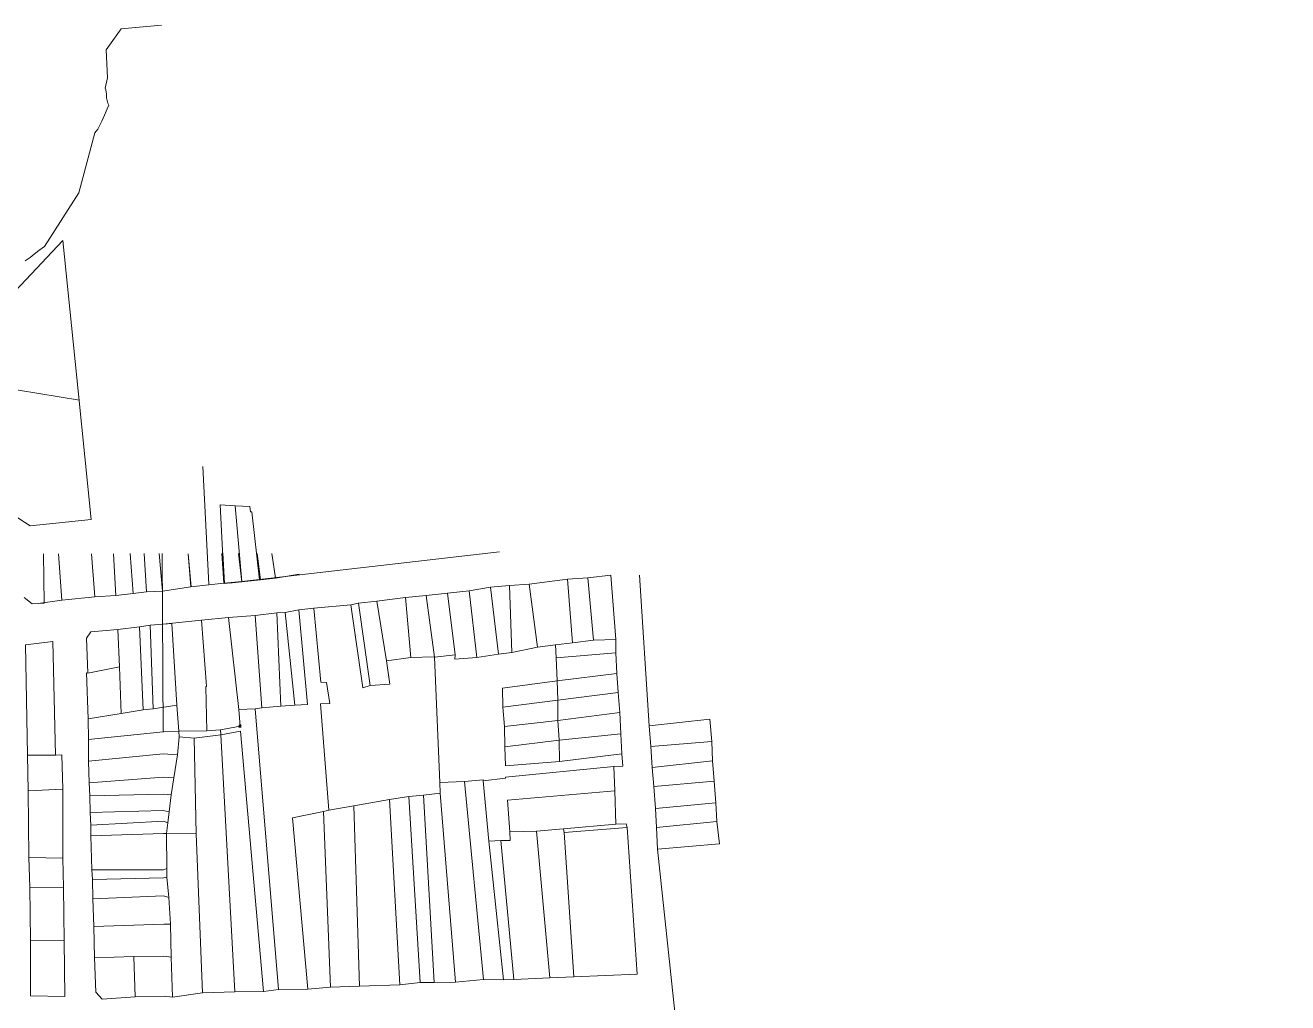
# Model space of a CAD drawing. Header units: millimetres. Extents: x 613361 to 614677, y 1317501 to 1318598.
# Drawn here: x 614068 to 614582, y 1318200 to 1318598 of the extents above; entities that cross this region are included whole.
import ezdxf

# ---------------------------------------------------------------- set-up
doc = ezdxf.new("R2010")
doc.units = ezdxf.units.MM
doc.header["$PDMODE"] = 35
doc.header["$PDSIZE"] = 0.5
for name, color, linetype in [('2', 7, 'Continuous'), ('6', 7, 'Continuous'), ('CVL_CUADCON_LIN', 8, 'Continuous')]:
    doc.layers.add(name, color=color, linetype=linetype)
doc.layers.add('Nivel 2', color=7, linetype='Continuous', lineweight=0)

msp = doc.modelspace()

# ---------------------------------------------------------------- linework, layer by layer
at = {"layer": '2', "color": 1, "linetype": 'ByBlock', "lineweight": 0}
for p, q in [((614151.14704, 1318370.67256), (614163.81265, 1318372.03879)), ((614163.81265, 1318372.03879), (614170.01365, 1318372.65179)), ((614170.01365, 1318372.65179), (614179.56965, 1318374.23179)), ((614273.15665, 1318370.17779), (614288.76165, 1318372.26979)), ((614297.04765, 1318372.78179), (614288.76165, 1318372.26979)), ((614288.76165, 1318372.26979), (614290.80365, 1318346.27779)), ((614299.34365, 1318347.45079), (614297.04765, 1318372.78179)), ((614317.99065, 1318373.91179), (614321.92565, 1318312.53679)), ((614104.95365, 1318365.66279), (614112.06265, 1318366.41279)), ((614112.06265, 1318366.41279), (614117.44565, 1318367.05279)), ((614135.44765, 1318369.07679), (614148.96965, 1318370.55779)), ((614148.96965, 1318370.55779), (614156.23865, 1318371.22179)), ((614231.21965, 1318365.53179), (614239.91265, 1318366.55279)), ((614239.91265, 1318366.55279), (614248.75665, 1318367.52279)), ((614239.91265, 1318366.55279), (614243.02165, 1318341.42479)), ((614248.75665, 1318367.52279), (614257.44965, 1318369.00079)), ((614248.75665, 1318367.52279), (614251.86765, 1318340.41479)), ((614257.44965, 1318369.00079), (614265.17565, 1318369.71579)), ((614257.44965, 1318369.00079), (614260.61065, 1318341.74079)), ((614265.17565, 1318369.71579), (614273.15665, 1318370.17779)), ((614266.09965, 1318342.45479), (614265.17565, 1318369.71579)), ((614273.15665, 1318370.17779), (614276.46965, 1318344.64379)), ((614070.92865, 1318362.27279), (614067.76165, 1318364.84479)), ((614075.80565, 1318362.45179), (614070.92865, 1318362.27279)), ((614073.36665, 1318362.36179), (614083.01365, 1318363.66079)), ((614083.01365, 1318363.66079), (614096.52265, 1318365.00579)), ((614096.52265, 1318365.00579), (614104.95365, 1318365.66279)), ((614185.57265, 1318360.47779), (614200.61965, 1318361.80679)), ((614203.71965, 1318362.41779), (614200.61965, 1318361.80679)), ((614200.61965, 1318361.80679), (614205.46065, 1318328.04979)), ((614203.71965, 1318362.41779), (614211.24365, 1318363.28579)), ((614208.50965, 1318328.96479), (614203.71965, 1318362.41779)), ((614222.78165, 1318364.81579), (614211.24365, 1318363.28579)), ((614211.24365, 1318363.28579), (614215.16565, 1318339.07179)), ((614222.78165, 1318364.81579), (614231.21965, 1318365.53179)), ((614224.97665, 1318340.34779), (614222.78165, 1318364.81579)), ((614231.21965, 1318365.53179), (614234.58365, 1318340.55679)), ((614139.82465, 1318355.52479), (614150.80365, 1318356.64879)), ((614150.80365, 1318356.64879), (614161.68265, 1318357.46779)), ((614150.80365, 1318356.64879), (614155.08665, 1318319.18479)), ((614161.68265, 1318357.46779), (614170.47565, 1318358.48779)), ((614161.68265, 1318357.46779), (614164.38965, 1318319.95179)), ((614170.47565, 1318358.48779), (614173.93265, 1318358.74379)), ((614170.47565, 1318358.48779), (614172.16665, 1318320.51479)), ((614173.93265, 1318358.74379), (614179.42265, 1318359.71179)), ((614173.93265, 1318358.74379), (614177.85965, 1318320.92479)), ((614179.42265, 1318359.71179), (614185.57265, 1318360.47779)), ((614179.42265, 1318359.71179), (614182.99365, 1318321.28379)), ((614185.57265, 1318360.47779), (614188.37965, 1318330.32379)), ((614105.85465, 1318351.70079), (614114.58665, 1318352.91779)), ((614105.85465, 1318351.70079), (614106.55965, 1318336.51979)), ((614114.58665, 1318352.91779), (614119.00465, 1318353.50079)), ((614114.58665, 1318352.91779), (614116.12165, 1318319.05079)), ((614119.00465, 1318353.50079), (614120.18365, 1318319.47979)), ((614141.91765, 1318328.77179), (614139.82465, 1318355.52479)), ((614068.28965, 1318345.54879), (614079.40965, 1318346.82979)), ((614079.40965, 1318346.82979), (614080.46265, 1318300.61979)), ((614290.80365, 1318346.27779), (614283.89065, 1318345.51179)), ((614290.80365, 1318346.27779), (614299.34365, 1318347.45079)), ((614308.39165, 1318347.76079), (614299.34365, 1318347.45079)), ((614308.39365, 1318342.22679), (614308.39165, 1318347.76079)), ((614069.02865, 1318300.70779), (614068.28965, 1318345.54879)), ((614234.32965, 1318340.60679), (614224.97665, 1318340.34779)), ((614234.58365, 1318340.55679), (614234.32965, 1318340.60679)), ((614243.02165, 1318341.42479), (614234.58365, 1318340.55679)), ((614242.86965, 1318339.64779), (614243.02165, 1318341.42479)), ((614251.86765, 1318340.41479), (614260.61065, 1318341.74079)), ((614260.61065, 1318341.74079), (614266.09965, 1318342.45479)), ((614266.09965, 1318342.45479), (614276.46965, 1318344.64379)), ((614276.46965, 1318344.64379), (614283.89065, 1318345.51179)), ((614283.89065, 1318345.51179), (614284.14665, 1318340.18179)), ((614284.14665, 1318340.18179), (614308.39365, 1318342.22679)), ((614308.39365, 1318342.22679), (614308.85465, 1318333.85079)), ((614106.55965, 1318336.51979), (614093.56665, 1318334.00879)), ((614107.23765, 1318317.52879), (614106.55965, 1318336.51979)), ((614215.16565, 1318339.07179), (614224.97665, 1318340.34779)), ((614215.16565, 1318339.07179), (614216.43965, 1318329.57979)), ((614234.58365, 1318340.55679), (614236.83865, 1318289.48579)), ((614251.86765, 1318340.41479), (614242.86965, 1318339.64779)), ((614284.14665, 1318340.18179), (614284.50565, 1318330.84079)), ((614093.56665, 1318334.00879), (614093.00665, 1318334.15779)), ((614093.00665, 1318334.15779), (614093.78565, 1318315.42179)), ((614188.37965, 1318330.32379), (614190.71765, 1318330.17279)), ((614284.50565, 1318330.84079), (614262.34365, 1318327.93279)), ((614284.50565, 1318330.84079), (614308.85465, 1318333.85079)), ((614284.86465, 1318323.02279), (614284.50565, 1318330.84079)), ((614308.85465, 1318333.85079), (614309.31465, 1318326.08379)), ((614141.56165, 1318328.41579), (614141.91765, 1318328.77179)), ((614141.97465, 1318310.54579), (614141.56165, 1318328.41579)), ((614190.71765, 1318330.17279), (614192.09365, 1318321.69479)), ((614205.46065, 1318328.04979), (614208.50965, 1318328.96479)), ((614216.43965, 1318329.57979), (614208.50965, 1318328.96479)), ((614262.34365, 1318327.93279), (614262.49865, 1318320.16579)), ((614309.31465, 1318326.08379), (614284.86465, 1318323.02279)), ((614309.31465, 1318326.08379), (614309.97865, 1318317.96079)), ((614129.88065, 1318320.95679), (614130.68965, 1318310.43679)), ((614172.16665, 1318320.51479), (614164.38965, 1318319.95179)), ((614177.85965, 1318320.92479), (614172.16665, 1318320.51479)), ((614182.99365, 1318321.28379), (614177.85965, 1318320.92479)), ((614192.09365, 1318321.69479), (614188.28065, 1318321.54079)), ((614188.28065, 1318321.54079), (614191.70165, 1318278.23779)), ((614262.49865, 1318320.16579), (614284.86465, 1318323.02279)), ((614262.49865, 1318320.16579), (614263.11165, 1318312.24579)), ((614284.86465, 1318323.02279), (614284.86765, 1318314.74679)), ((614093.78565, 1318315.42179), (614107.23765, 1318317.52879)), ((614093.78565, 1318315.42179), (614093.88865, 1318306.99179)), ((614116.12165, 1318319.05079), (614107.23765, 1318317.52879)), ((614120.18365, 1318319.47979), (614116.12165, 1318319.05079)), ((614161.64465, 1318319.54379), (614155.08665, 1318319.18479)), ((614155.08665, 1318319.18479), (614155.54665, 1318312.43279)), ((614164.38965, 1318319.95179), (614161.64465, 1318319.54379)), ((614171.18965, 1318205.32279), (614161.64465, 1318319.54379)), ((614309.97865, 1318317.96079), (614284.86765, 1318314.74679)), ((614309.97865, 1318317.96079), (614310.38765, 1318309.33079)), ((614321.92565, 1318312.53679), (614346.63065, 1318315.29379)), ((614346.63065, 1318315.29379), (614347.44665, 1318306.25779)), ((614130.68965, 1318310.43679), (614141.97465, 1318310.54579)), ((614130.68965, 1318310.43679), (614130.74165, 1318308.10179)), ((614147.51565, 1318310.90479), (614141.97465, 1318310.54579)), ((614155.54665, 1318312.43279), (614147.51565, 1318310.90479)), ((614147.51565, 1318310.90479), (614147.77065, 1318308.97579)), ((614155.75065, 1318310.40179), (614147.77065, 1318308.97579)), ((614165.03965, 1318204.55779), (614155.75065, 1318310.40179)), ((614263.11165, 1318312.24579), (614284.86765, 1318314.74679)), ((614263.11165, 1318312.24579), (614263.21565, 1318303.97079)), ((614284.86765, 1318314.74679), (614285.37865, 1318306.77679)), ((614321.92565, 1318312.53679), (614322.64065, 1318304.16079)), ((614093.88865, 1318306.99179), (614093.89265, 1318298.25679)), ((614136.84165, 1318307.54779), (614130.74165, 1318308.10179)), ((614147.77065, 1318308.97579), (614136.84165, 1318307.54779)), ((614136.84165, 1318307.54779), (614137.61765, 1318268.60879)), ((614153.44965, 1318204.39779), (614147.77065, 1318308.97579)), ((614285.37865, 1318306.77679), (614263.21565, 1318303.97079)), ((614285.37865, 1318306.77679), (614310.38765, 1318309.33079)), ((614285.53365, 1318298.09579), (614285.37865, 1318306.77679)), ((614310.38765, 1318309.33079), (614310.89865, 1318301.20879)), ((614347.44665, 1318306.25779), (614322.64065, 1318304.16079)), ((614347.44665, 1318306.25779), (614347.75465, 1318298.28679)), ((614080.46265, 1318300.61979), (614069.02865, 1318300.70779)), ((614069.32365, 1318286.13379), (614069.02865, 1318300.70779)), ((614080.46265, 1318300.61979), (614083.05365, 1318300.83679)), ((614083.05365, 1318300.83679), (614083.44665, 1318286.82179)), ((614263.21565, 1318303.97079), (614263.52365, 1318296.30479)), ((614310.89865, 1318301.20879), (614285.53365, 1318298.09579)), ((614322.64065, 1318304.16079), (614323.20265, 1318295.68279)), ((614093.89265, 1318298.25679), (614094.15265, 1318289.31979)), ((614263.52365, 1318296.30479), (614285.53365, 1318298.09579)), ((614263.52465, 1318291.73579), (614307.59665, 1318296.02779)), ((614307.59665, 1318296.02779), (614308.00665, 1318286.07779)), ((614323.20265, 1318295.68279), (614347.75465, 1318298.28679)), ((614323.20265, 1318295.68279), (614323.86665, 1318287.86479)), ((614347.75465, 1318298.28679), (614348.36765, 1318290.11379)), ((614094.15265, 1318289.31979), (614094.38865, 1318284.03879)), ((614236.83865, 1318289.48579), (614246.80165, 1318289.89779)), ((614236.83865, 1318289.48579), (614236.99165, 1318285.17079)), ((614254.37565, 1318290.66479), (614246.80165, 1318289.89779)), ((614246.80165, 1318289.89779), (614254.55565, 1318209.33479)), ((614254.47765, 1318290.25779), (614254.37565, 1318290.66479)), ((614254.47765, 1318290.25779), (614263.57565, 1318291.27979)), ((614256.72265, 1318265.68779), (614254.47765, 1318290.25779)), ((614263.57565, 1318291.27979), (614263.52465, 1318291.73579)), ((614323.86665, 1318287.86479), (614348.36765, 1318290.11379)), ((614348.36765, 1318290.11379), (614349.13265, 1318281.28079)), ((614083.44665, 1318286.82179), (614069.32365, 1318286.13379)), ((614069.64665, 1318259.01479), (614069.32365, 1318286.13379)), ((614083.44665, 1318286.82179), (614083.47065, 1318258.68579)), ((614224.18265, 1318283.89379), (614230.12965, 1318284.40479)), ((614236.99165, 1318285.17079), (614230.12965, 1318284.40479)), ((614230.12965, 1318284.40479), (614234.47665, 1318208.20579)), ((614243.16965, 1318208.31279), (614236.99165, 1318285.17079)), ((614308.00665, 1318286.07779), (614264.34165, 1318282.29379)), ((614308.41765, 1318272.57379), (614308.00665, 1318286.07779)), ((614324.47965, 1318278.87879), (614323.86665, 1318287.86479)), ((614094.38865, 1318284.03879), (614094.53365, 1318277.28479)), ((614201.86765, 1318279.97079), (614191.70165, 1318278.23779)), ((614216.35465, 1318282.61979), (614201.86765, 1318279.97079)), ((614204.18065, 1318206.66379), (614201.86765, 1318279.97079)), ((614224.18265, 1318283.89379), (614216.35465, 1318282.61979)), ((614216.35465, 1318282.61979), (614220.59965, 1318207.23179)), ((614228.78365, 1318208.15079), (614224.18265, 1318283.89379)), ((614264.34165, 1318282.29379), (614265.26165, 1318269.45079)), ((614349.13265, 1318281.28079), (614324.47965, 1318278.87879)), ((614349.13265, 1318281.28079), (614349.54265, 1318273.66579)), ((614094.53365, 1318277.28479), (614094.76865, 1318272.20779)), ((614176.80865, 1318275.13179), (614189.41465, 1318277.67779)), ((614183.08465, 1318205.48279), (614176.80865, 1318275.13179)), ((614191.70165, 1318278.23779), (614189.41465, 1318277.67779)), ((614189.41465, 1318277.67779), (614192.38765, 1318206.19879)), ((614324.47965, 1318278.87879), (614324.88865, 1318271.21379)), ((614094.76865, 1318272.20779), (614094.84665, 1318267.84079)), ((614137.61765, 1318268.60879), (614125.56965, 1318268.75379)), ((614265.26165, 1318269.45079), (614276.13965, 1318269.65979)), ((614265.46565, 1318265.94779), (614265.26165, 1318269.45079)), ((614276.13965, 1318269.65979), (614287.06865, 1318270.63179)), ((614276.13965, 1318269.65979), (614281.49765, 1318210.11279)), ((614287.06865, 1318270.63179), (614308.41765, 1318272.57379)), ((614287.42465, 1318269.15979), (614287.06865, 1318270.63179)), ((614287.42465, 1318269.15979), (614313.04465, 1318271.15579)), ((614291.35965, 1318210.52579), (614287.42465, 1318269.15979)), ((614312.63765, 1318272.72879), (614308.41765, 1318272.57379)), ((614313.04465, 1318271.15579), (614312.63765, 1318272.72879)), ((614349.54265, 1318273.66579), (614324.88865, 1318271.21379)), ((614324.88865, 1318271.21379), (614325.34965, 1318262.38079)), ((614350.51165, 1318264.57879), (614349.54265, 1318273.66579)), ((614094.84665, 1318267.84079), (614095.28965, 1318253.92679)), ((614140.23265, 1318203.98379), (614137.61765, 1318268.60879)), ((614261.60265, 1318265.94479), (614256.72265, 1318265.68779)), ((614256.72265, 1318265.68779), (614262.68965, 1318209.23879)), ((614261.60265, 1318265.94479), (614265.46565, 1318265.94779)), ((614266.95965, 1318209.44379), (614261.60265, 1318265.94479)), ((614325.34965, 1318262.38079), (614350.51165, 1318264.57879)), ((614083.47065, 1318258.68579), (614069.64665, 1318259.01479)), ((614069.64665, 1318259.01479), (614069.97665, 1318246.92979)), ((614083.74865, 1318246.75279), (614083.47065, 1318258.68579)), ((614095.28965, 1318253.92679), (614095.46665, 1318250.06879)), ((614095.46665, 1318250.06879), (614095.66865, 1318242.14679)), ((614069.97665, 1318246.92979), (614083.74865, 1318246.75279)), ((614070.31665, 1318225.29579), (614069.97665, 1318246.92979)), ((614083.74865, 1318246.75279), (614083.98665, 1318225.16979)), ((614095.66865, 1318242.14679), (614096.04365, 1318230.97579)), ((614096.04365, 1318230.97579), (614096.37865, 1318218.22979)), ((614070.31665, 1318225.29579), (614070.25465, 1318202.79679)), ((614083.98665, 1318225.16979), (614070.31665, 1318225.29579)), ((614084.23065, 1318202.46879), (614083.98665, 1318225.16979)), ((614096.37865, 1318218.22979), (614112.38165, 1318218.72579)), ((614112.38165, 1318218.72579), (614112.84065, 1318202.32379)), ((614220.59965, 1318207.23179), (614204.18065, 1318206.66379)), ((614220.59965, 1318207.23179), (614228.78365, 1318208.15079)), ((614234.47665, 1318208.20579), (614228.78365, 1318208.15079)), ((614234.47665, 1318208.20579), (614243.16965, 1318208.31279)), ((614254.55565, 1318209.33479), (614243.16965, 1318208.31279)), ((614262.68965, 1318209.23879), (614254.55565, 1318209.33479)), ((614262.68965, 1318209.23879), (614266.95965, 1318209.44379)), ((614281.49765, 1318210.11279), (614266.95965, 1318209.44379)), ((614281.49765, 1318210.11279), (614291.35965, 1318210.52579)), ((614070.25465, 1318202.79679), (614084.23065, 1318202.46879)), ((614128.08365, 1318202.14879), (614140.23265, 1318203.98379)), ((614140.23265, 1318203.98379), (614153.44965, 1318204.39779)), ((614153.44965, 1318204.39779), (614165.03965, 1318204.55779)), ((614165.03965, 1318204.55779), (614171.18965, 1318205.32279)), ((614171.18965, 1318205.32279), (614183.08465, 1318205.48279)), ((614192.38765, 1318206.19879), (614183.08465, 1318205.48279)), ((614192.38765, 1318206.19879), (614204.18065, 1318206.66379))]:
    msp.add_line(p, q, dxfattribs=at)
for points in [[(614297.04765, 1318372.78179), (614306.34965, 1318373.90479), (614308.39165, 1318347.76079)], [(614093.56665, 1318334.00879), (614093.01965, 1318348.22679), (614094.78165, 1318350.82679), (614105.85465, 1318351.70079)], [(614310.89865, 1318301.20879), (614311.25665, 1318296.18279), (614307.59665, 1318296.02779)], [(614313.04465, 1318271.15579), (614317.13165, 1318211.50579), (614291.35965, 1318210.52579)], [(614581.74065, 1318156.89279), (614471.08565, 1318127.48079), (614340.18965, 1318123.59079), (614325.34965, 1318262.38079)], [(614112.84065, 1318202.32379), (614099.43165, 1318201.33479), (614096.82165, 1318204.26579), (614096.37865, 1318218.22979)]]:
    msp.add_lwpolyline(points, dxfattribs=at)
msp.add_point((614155.54665, 1318312.43279), dxfattribs=at)
at = {"layer": '6', "color": 1, "linetype": 'ByBlock', "lineweight": 0}
for p, q in [((614075.80565, 1318362.45179), (614075.52765, 1318382.48579)), ((614083.01365, 1318363.66079), (614081.62465, 1318382.51079)), ((614096.52265, 1318365.00579), (614095.03965, 1318382.56479)), ((614104.95365, 1318365.66279), (614104.03365, 1318382.60079)), ((614112.06265, 1318366.41279), (614110.84265, 1318382.62779)), ((614117.44565, 1318367.05279), (614116.48265, 1318382.65079)), ((614123.96365, 1318367.34279), (614122.68265, 1318382.67579)), ((614124.28465, 1318309.97679), (614123.90265, 1318382.68079)), ((614135.44765, 1318369.07679), (614134.42665, 1318382.60879)), ((614148.96965, 1318370.55779), (614148.15165, 1318382.65679)), ((614156.23865, 1318371.22179), (614154.86165, 1318382.67979)), ((614163.81265, 1318372.03879), (614162.43665, 1318382.70579)), ((614170.01365, 1318372.65179), (614168.48565, 1318382.72679)), ((614117.44565, 1318367.05279), (614123.96365, 1318367.34279)), ((614123.96365, 1318367.34279), (614135.44765, 1318369.07679)), ((614119.00465, 1318353.50079), (614127.84165, 1318354.26179)), ((614139.82465, 1318355.52479), (614124.15865, 1318353.88679)), ((614127.84165, 1318354.26179), (614129.88065, 1318320.95679)), ((614129.88065, 1318320.95679), (614120.18365, 1318319.47979)), ((614093.88865, 1318306.99179), (614124.19065, 1318310.15679)), ((614130.68965, 1318310.43679), (614124.19065, 1318310.15679)), ((614130.74165, 1318308.10179), (614130.08365, 1318300.84179)), ((614093.89265, 1318298.25679), (614124.22665, 1318301.11779)), ((614130.08365, 1318300.84179), (614124.22665, 1318301.11779)), ((614130.08365, 1318300.84179), (614128.66265, 1318291.44879)), ((614094.15265, 1318289.31979), (614124.26365, 1318291.72279)), ((614128.66265, 1318291.44879), (614124.26365, 1318291.72279)), ((614128.66265, 1318291.44879), (614127.44565, 1318284.44179)), ((614094.38865, 1318284.03879), (614124.29165, 1318284.81579)), ((614127.44565, 1318284.44179), (614124.29165, 1318284.81579)), ((614127.44565, 1318284.44179), (614126.73665, 1318277.58779)), ((614094.53365, 1318277.28479), (614124.31765, 1318278.11179)), ((614126.73665, 1318277.58779), (614124.31765, 1318278.11179)), ((614126.73665, 1318277.58779), (614126.12765, 1318273.11979)), ((614094.76865, 1318272.20779), (614124.33565, 1318273.74479)), ((614094.84665, 1318267.84079), (614124.35465, 1318268.81779)), ((614126.12765, 1318273.11979), (614124.33565, 1318273.74479)), ((614125.56965, 1318268.75379), (614124.35465, 1318268.81779)), ((614126.12765, 1318273.11979), (614125.56965, 1318268.75379)), ((614125.56965, 1318268.75379), (614125.72765, 1318254.48779)), ((614095.28965, 1318253.92679), (614124.41365, 1318253.98879)), ((614125.72765, 1318254.48779), (614124.41365, 1318253.98879)), ((614125.72765, 1318254.48779), (614125.72865, 1318250.98579)), ((614095.46665, 1318250.06879), (614124.42665, 1318250.73779)), ((614125.72865, 1318250.98579), (614124.42665, 1318250.73779)), ((614125.72865, 1318250.98579), (614126.54465, 1318242.76179)), ((614095.66865, 1318242.14679), (614124.45565, 1318243.37479)), ((614126.54465, 1318242.76179), (614124.45565, 1318243.37479)), ((614126.54465, 1318242.76179), (614127.26065, 1318231.84679)), ((614096.04365, 1318230.97579), (614124.50065, 1318231.94779)), ((614127.26065, 1318231.84679), (614124.50065, 1318231.94779)), ((614127.26065, 1318231.84679), (614127.46865, 1318218.49479)), ((614112.38165, 1318218.72579), (614124.55265, 1318218.84479)), ((614127.46865, 1318218.49479), (614124.55265, 1318218.84479)), ((614127.46865, 1318218.49479), (614128.08365, 1318202.14879)), ((614112.84065, 1318202.32379), (614124.61765, 1318202.54179)), ((614128.08365, 1318202.14879), (614124.61765, 1318202.54179))]:
    msp.add_line(p, q, dxfattribs=at)
msp.add_lwpolyline([(614124.05365, 1318353.86679), (614124.15865, 1318353.88679)], dxfattribs=at)
at = {"layer": 'CVL_CUADCON_LIN', "color": 1, "linetype": 'ByBlock', "lineweight": 0, "ltscale": 0.5, "flags": 128}
for points in [[(614156.32299, 1318371.27137), (614149.10689, 1318370.57111), (614147.39376, 1318402.42508), (614153.52183, 1318402.10251)], [(614163.44012, 1318371.96202), (614156.32299, 1318371.27137), (614153.52183, 1318402.10251), (614159.56579, 1318401.86536), (614159.73294, 1318399.57144), (614160.38072, 1318399.62521)]]:
    msp.add_lwpolyline(points, close=True, dxfattribs=at)
at = {"layer": 'Nivel 2', "color": 1, "linetype": 'ByBlock', "lineweight": 0}
for p, q in [((614049.73365, 1318451.71679), (614090.27065, 1318445.12079)), ((614049.73365, 1318451.71679), (614090.27065, 1318445.12079)), ((614140.37865, 1318418.11279), (614142.85665, 1318370.23479)), ((614135.7071, 1318369.10521), (614134.42665, 1318382.60879)), ((614148.46265, 1318383.01079), (614149.26465, 1318370.45479)), ((614149.26465, 1318370.45479), (614261.11565, 1318383.39479)), ((614154.86165, 1318382.67979), (614156.23865, 1318371.22179)), ((614162.43665, 1318382.70579), (614163.42565, 1318372.09279)), ((614168.48565, 1318382.72679), (614169.89565, 1318372.84079))]:
    msp.add_line(p, q, dxfattribs=at)
at = {"layer": 'Nivel 2', "color": 1, "linetype": 'ByBlock', "lineweight": 0, "flags": 128}
msp.add_lwpolyline([(614068.07365, 1318501.69079), (614070.20065, 1318503.12979), (614071.71765, 1318504.51379), (614073.69265, 1318505.89979), (614075.97065, 1318507.59379), (614089.91665, 1318529.45879), (614096.42065, 1318553.76679), (614097.68165, 1318555.30179), (614099.33965, 1318558.51679), (614100.39165, 1318560.96579), (614101.44265, 1318563.61779), (614102.09365, 1318565.04679), (614101.73165, 1318565.95979), (614101.26065, 1318568.04279), (614101.14865, 1318569.56779), (614100.93365, 1318571.34679), (614100.72465, 1318572.05779), (614101.66365, 1318576.23479), (614101.08065, 1318587.57479), (614107.17865, 1318596.16179), (614123.58565, 1318597.59379)], dxfattribs=at)
msp.add_lwpolyline([(614068.07365, 1318501.69079), (614070.20065, 1318503.12979), (614071.71765, 1318504.51379), (614073.69265, 1318505.89979), (614075.97065, 1318507.59379), (614089.91665, 1318529.45879), (614096.42065, 1318553.76679), (614097.68165, 1318555.30179), (614099.33965, 1318558.51679), (614100.39165, 1318560.96579), (614101.44265, 1318563.61779), (614102.09365, 1318565.04679), (614101.73165, 1318565.95979), (614101.26065, 1318568.04279), (614101.14865, 1318569.56779), (614100.93365, 1318571.34679), (614100.72465, 1318572.05779), (614101.66365, 1318576.23479), (614101.08065, 1318587.57479), (614107.17865, 1318596.16179), (614123.58565, 1318597.59379)], dxfattribs=at)
msp.add_lwpolyline([(614094.96015, 1318396.55459), (614070.21065, 1318393.91379), (614062.78535, 1318398.72919), (614061.31885, 1318405.46129), (614060.37785, 1318410.27009), (614060.16815, 1318410.25939), (614057.04425, 1318417.77609), (614053.26615, 1318426.33969), (614053.06375, 1318426.79689), (614054.15655, 1318428.57839), (614052.06851, 1318451.31883), (614051.03095, 1318475.68389), (614083.48075, 1318509.95999), (614089.80755, 1318447.46629)], close=True, dxfattribs=at)

doc.saveas('drawing.dxf')
